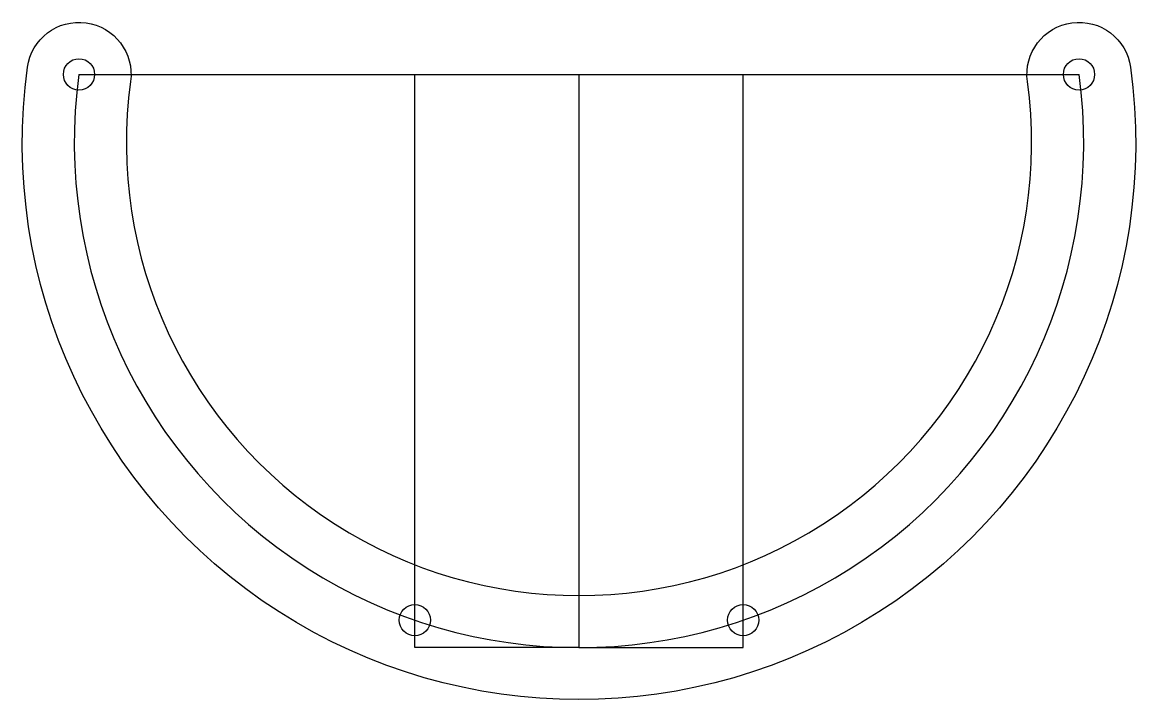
# Model space of a CAD drawing. Header units: millimetres. Extents: x -5 to 101, y -60 to 5.
import ezdxf

# ---------------------------------------------------------------- set-up
doc = ezdxf.new("R2010")
doc.units = ezdxf.units.MM
doc.layers.get('0').update_dxf_attribs({"linetype": 'CONTINUOUS'})

msp = doc.modelspace()

# ---------------------------------------------------------------- linework, layer by layer
for p, q in [((0, 0), (48, 0)), ((32.24, -55), (32.24, 0)), ((48, 0), (48, -55)), ((48, 0), (96, 0)), ((63.76, -55), (63.76, 0)), ((48, -55), (32.24, -55)), ((48, -55), (63.76, -55))]:
    msp.add_line(p, q)
msp.add_lwpolyline([(4.95, -0.68, 1.145833), (91.05, -0.68, -1), (100.95, 0.68, -1.145833), (-4.95, 0.68, -1)], format="xyb", close=True)
for centre in [(0, 0), (96, 0), (32.24, -52.36), (63.76, -52.36)]:
    msp.add_circle(centre, 1.5)
msp.add_arc((48, -6.55), 48.45, -187.7758, 7.7758)
msp.add_arc((48, -6.55), 48.45, -187.7758, 7.7758)

doc.saveas('drawing.dxf')
